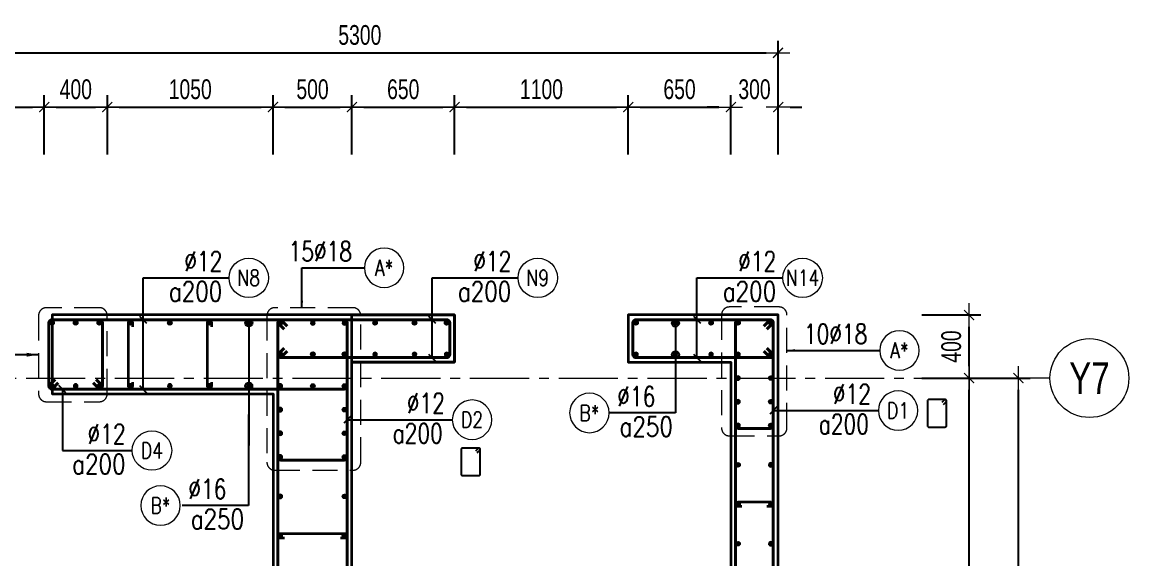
# Model space of a CAD drawing. Header units: millimetres. Extents: x 988833 to 1318015, y -9365 to 47591.
# Drawn here: x 999070 to 1006083, y 11340 to 14742 of the extents above; entities that cross this region are included whole.
import ezdxf
from ezdxf.enums import TextEntityAlignment as Align

# ---------------------------------------------------------------- set-up
doc = ezdxf.new("R2010")
doc.units = ezdxf.units.MM
doc.header["$MEASUREMENT"] = 0
doc.linetypes.add('HIDDEN2', pattern=[4.7625, 3.175, -1.5875])
doc.linetypes.add('OF_Grid_1$0$CENTER2', pattern=[1.125, 0.75, -0.125, 0.125, -0.125])
doc.layers.get('0').update_dxf_attribs({"lineweight": 20})
doc.layers.get('Defpoints').update_dxf_attribs({"color": 151, "lineweight": 9})
for name, color, linetype, lineweight in [('KC-LEADER', 153, 'Continuous', 18), ('KC-THEP', 6, 'Continuous', 40), ('NDC_S_DIM', 1, 'Continuous', 15), ('NDC_S_HIDDEN', 8, 'HIDDEN2', 13), ('NDC_S_LEADER', 1, 'Continuous', 15), ('NDC_S_REBAR', 4, 'Continuous', 35), ('NDC_S_STIRRUP', 4, 'Continuous', 40), ('NDC_S_VN TEXT', 7, 'Continuous', 20), ('NDC_S_WALL', 6, 'Continuous', 35), ('OF_Core wall_1.2(B1-19F)$0$OF_Core wall_2(B3-19F)$0$NDC_S_WALL', 6, 'Continuous', 35), ('OF_Core wall_2(B3-19F)$0$NDC_S_WALL', 6, 'Continuous', 35), ('OF_Grid_1$0$NDC_S_AXIS', 5, 'OF_Grid_1$0$CENTER2', 13), ('OF_Grid_1$0$NDC_S_SYMBOL', 1, 'Continuous', 15), ('OF_Grid_1$0$NDC_S_TEXT SYMBOL', 7, 'Continuous', 20)]:
    doc.layers.add(name, color=color, linetype=linetype, lineweight=lineweight)
doc.layers.add('Ligature', color=1, linetype='Continuous')
doc.styles.add('NDC_ARIAL', font='arial.ttf', dxfattribs={"width": 0.85})
doc.styles.add('NDC_DIM', font='', dxfattribs={"width": 0.75})
doc.styles.add('NDC_EN TXT', font='romans.shx', dxfattribs={"width": 0.8})
doc.styles.add('OF_Grid_1$0$NDC_ANNO', font='', dxfattribs={"width": 0.8})
doc.styles.get('NDC_DIM').set_extended_font_data('Dotum')
doc.styles.get('OF_Grid_1$0$NDC_ANNO').set_extended_font_data('Dotum')
doc.dimstyles.new('NDC_1-50', dxfattribs={"dimscale": 50, "dimtxt": 2.5, "dimasz": 1, "dimexe": 1.5, "dimexo": 0, "dimgap": 0.8, "dimtad": 1, "dimdec": 0, "dimdsep": 46, "dimtxsty": 'NDC_ARIAL', "dimblk": 'DIMMARK', "dimcen": 49999.938995, "dimdle": 1.5, "dimclrd": 1, "dimclre": 1, "dimclrt": 3, "dimadec": 0, "dimazin": 0, "dimtfac": 1, "dimtdec": 0, "dimtix": 1, "dimtmove": 2, "dimatfit": 3, "dimfxl": 1, "dimarcsym": 0})
doc.dimstyles.new('NDC_dim_30', dxfattribs={"dimscale": 30, "dimtxt": 2.5, "dimasz": 1.5, "dimexe": 1.5, "dimexo": 2.5, "dimgap": 1, "dimtad": 1, "dimdec": 0, "dimzin": 0, "dimdsep": 46, "dimtxsty": 'NDC_DIM', "dimblk": 'DIMMARK', "dimcen": 0.09, "dimdle": 1.2, "dimclrd": 1, "dimclre": 1, "dimclrt": 3, "dimadec": 0, "dimazin": 0, "dimtfac": 1, "dimtdec": 0, "dimtix": 1, "dimtofl": 0, "dimtmove": 0, "dimatfit": 3, "dimfxl": 6, "dimfxlon": 1, "dimtolj": 1, "dimtzin": 0, "dimarcsym": 0})
doc.dimstyles.new('NDC_dim_50', dxfattribs={"dimscale": 50, "dimtxt": 2.5, "dimasz": 1.5, "dimexe": 1.5, "dimexo": 2.5, "dimgap": 1, "dimtad": 1, "dimdec": 0, "dimzin": 0, "dimdsep": 46, "dimtxsty": 'NDC_DIM', "dimblk": 'DIMMARK', "dimcen": 0.09, "dimdle": 1.2, "dimclrd": 1, "dimclre": 1, "dimclrt": 3, "dimadec": 0, "dimazin": 0, "dimtfac": 1, "dimtdec": 0, "dimtix": 1, "dimtofl": 0, "dimtmove": 0, "dimatfit": 3, "dimfxl": 6, "dimfxlon": 1, "dimtolj": 1, "dimtzin": 0, "dimarcsym": 0})

# ---------------------------------------------------------------- blocks, each defined once
blk = doc.blocks.new('THEP')
at = {"layer": 'KC-LEADER', "color": 6}
blk.add_circle((0, 0), 14, dxfattribs=at)
at = {"layer": 'KC-THEP'}
for p, q in [((-14, 0), (14, 0)), ((9.9, 9.9), (-9.9, -9.9)), ((-9.9, 9.9), (9.9, -9.9)), ((0, 14), (0, -14))]:
    blk.add_line(p, q, dxfattribs=at)
blk = doc.blocks.new('DIMMARK')
at = {"layer": 'NDC_S_DIM', "color": 1}
blk.add_line((-1.5, 0), (1, 0), dxfattribs=at)
at = {"layer": 'NDC_S_DIM', "color": 2, "const_width": 0.1}
blk.add_lwpolyline([(-0.424, -0.424), (0.424, 0.424)], dxfattribs=at)
blk = doc.blocks.new('*U13')
blk.add_circle((-2.5, 0), 2.5)
at = {"layer": 'NDC_S_VN TEXT', "color": 3, "style": 'NDC_EN TXT', "width": 0.75}
blk.add_attdef('DK1', (0.5, 0.85), '', height=2.5, dxfattribs=at)
at = {"layer": 'NDC_S_VN TEXT', "color": 7, "style": 'NDC_EN TXT', "width": 0.8}
blk.add_attdef('SH2', text='', height=2, dxfattribs=at).set_placement((-2.5, 0), align=Align.MIDDLE)
blk = doc.blocks.new('*U11')
blk.add_circle((-2.5, 0), 2.5)
at = {"layer": 'NDC_S_VN TEXT', "color": 3, "style": 'NDC_EN TXT', "width": 0.75}
for tag, p in [('DK1', (0.5, 0.85)), ('KC1', (0.5, -2.97))]:
    blk.add_attdef(tag, p, '', height=2.5, dxfattribs=at)
at = {"layer": 'NDC_S_VN TEXT', "color": 7, "style": 'NDC_EN TXT', "width": 0.8}
blk.add_attdef('SH2', text='', height=2, dxfattribs=at).set_placement((-2.5, 0), align=Align.MIDDLE)
blk = doc.blocks.new('*U10')
blk.add_circle((2.5, 0), 2.5)
at = {"layer": 'NDC_S_VN TEXT', "color": 3, "style": 'NDC_EN TXT'}
for tag, width, p in [('DK2', 0.75, (-0.85, 0.85)), ('KC2', 0.8, (-0.85, -2.97))]:
    blk.add_attdef(tag, text='', height=2.5, dxfattribs=dict(at, width=width)).set_placement(p, align=Align.RIGHT)
at = {"layer": 'NDC_S_VN TEXT', "color": 7, "style": 'NDC_EN TXT', "width": 0.8}
blk.add_attdef('SH3', text='', height=2, dxfattribs=at).set_placement((2.5, 0), align=Align.MIDDLE)
blk = doc.blocks.new('*D268')
at = {"layer": 'Defpoints', "color": 0, "ltscale": 200, "transparency": 16777216}
for p in [(999610.3, 14203.4), (999610.3, 12568.2), (999210.3, 12536.7)]:
    blk.add_point(p, dxfattribs=at)
at = {"layer": 'NDC_S_DIM', "color": 1, "lineweight": -2, "ltscale": 200, "transparency": 16777216}
for p, q in [((999210.3, 13903.4), (999210.3, 14278.4)), ((999610.3, 13903.4), (999610.3, 14278.4)), ((999285.3, 14203.4), (999535.3, 14203.4))]:
    blk.add_line(p, q, dxfattribs=at)
at = {"layer": 'NDC_S_DIM', "color": 1, "lineweight": -2, "ltscale": 200, "transparency": 16777216, "xscale": 75, "yscale": 75, "zscale": 75, "rotation": 180}
blk.add_blockref('DIMMARK', (999210.3, 14203.4), dxfattribs=at)
at = {"layer": 'NDC_S_DIM', "color": 1, "lineweight": -2, "ltscale": 200, "transparency": 16777216, "xscale": 75, "yscale": 75, "zscale": 75}
blk.add_blockref('DIMMARK', (999610.3, 14203.4), dxfattribs=at)
at = {"layer": 'NDC_S_DIM', "color": 3, "ltscale": 200, "transparency": 16777216, "insert": (999410.3, 14315.9), "char_height": 125, "attachment_point": 5, "style": 'NDC_DIM'}
blk.add_mtext('\\A1;400', dxfattribs=at)
blk = doc.blocks.new('*D269')
at = {"layer": 'Defpoints', "color": 0, "ltscale": 200, "transparency": 16777216}
for p in [(1000660.3, 14203.4), (999610.3, 12568.2), (1000660.3, 12385.6)]:
    blk.add_point(p, dxfattribs=at)
at = {"layer": 'NDC_S_DIM', "color": 1, "lineweight": -2, "ltscale": 200, "transparency": 16777216}
for p, q in [((999610.3, 13903.4), (999610.3, 14278.4)), ((1000660.3, 13903.4), (1000660.3, 14278.4)), ((999685.3, 14203.4), (1000585.3, 14203.4))]:
    blk.add_line(p, q, dxfattribs=at)
at = {"layer": 'NDC_S_DIM', "color": 1, "lineweight": -2, "ltscale": 200, "transparency": 16777216, "xscale": 75, "yscale": 75, "zscale": 75, "rotation": 180}
blk.add_blockref('DIMMARK', (999610.3, 14203.4), dxfattribs=at)
at = {"layer": 'NDC_S_DIM', "color": 1, "lineweight": -2, "ltscale": 200, "transparency": 16777216, "xscale": 75, "yscale": 75, "zscale": 75}
blk.add_blockref('DIMMARK', (1000660.3, 14203.4), dxfattribs=at)
at = {"layer": 'NDC_S_DIM', "color": 3, "ltscale": 200, "transparency": 16777216, "insert": (1000135.3, 14315.9), "char_height": 125, "attachment_point": 5, "style": 'NDC_DIM'}
blk.add_mtext('\\A1;1050', dxfattribs=at)
blk = doc.blocks.new('*D270')
at = {"layer": 'Defpoints', "color": 0, "ltscale": 200, "transparency": 16777216}
for p in [(1001160.3, 14203.4), (1001160.3, 12585.6), (1000660.3, 12385.6)]:
    blk.add_point(p, dxfattribs=at)
at = {"layer": 'NDC_S_DIM', "color": 1, "lineweight": -2, "ltscale": 200, "transparency": 16777216}
for p, q in [((1000660.3, 13903.4), (1000660.3, 14278.4)), ((1001160.3, 13903.4), (1001160.3, 14278.4)), ((1000735.3, 14203.4), (1001085.3, 14203.4))]:
    blk.add_line(p, q, dxfattribs=at)
at = {"layer": 'NDC_S_DIM', "color": 1, "lineweight": -2, "ltscale": 200, "transparency": 16777216, "xscale": 75, "yscale": 75, "zscale": 75, "rotation": 180}
blk.add_blockref('DIMMARK', (1000660.3, 14203.4), dxfattribs=at)
at = {"layer": 'NDC_S_DIM', "color": 1, "lineweight": -2, "ltscale": 200, "transparency": 16777216, "xscale": 75, "yscale": 75, "zscale": 75}
blk.add_blockref('DIMMARK', (1001160.3, 14203.4), dxfattribs=at)
at = {"layer": 'NDC_S_DIM', "color": 3, "ltscale": 200, "transparency": 16777216, "insert": (1000910.3, 14315.9), "char_height": 125, "attachment_point": 5, "style": 'NDC_DIM'}
blk.add_mtext('\\A1;500', dxfattribs=at)
blk = doc.blocks.new('*D271')
at = {"layer": 'Defpoints', "color": 0, "ltscale": 200, "transparency": 16777216}
for p in [(1001810.1, 14203.4), (1001160.3, 12585.6), (1001810.1, 12585.6)]:
    blk.add_point(p, dxfattribs=at)
at = {"layer": 'NDC_S_DIM', "color": 1, "lineweight": -2, "ltscale": 200, "transparency": 16777216}
for p, q in [((1001160.3, 13903.4), (1001160.3, 14278.4)), ((1001810.1, 13903.4), (1001810.1, 14278.4)), ((1001235.3, 14203.4), (1001735.1, 14203.4))]:
    blk.add_line(p, q, dxfattribs=at)
at = {"layer": 'NDC_S_DIM', "color": 1, "lineweight": -2, "ltscale": 200, "transparency": 16777216, "xscale": 75, "yscale": 75, "zscale": 75, "rotation": 180}
blk.add_blockref('DIMMARK', (1001160.3, 14203.4), dxfattribs=at)
at = {"layer": 'NDC_S_DIM', "color": 1, "lineweight": -2, "ltscale": 200, "transparency": 16777216, "xscale": 75, "yscale": 75, "zscale": 75}
blk.add_blockref('DIMMARK', (1001810.1, 14203.4), dxfattribs=at)
at = {"layer": 'NDC_S_DIM', "color": 3, "ltscale": 200, "transparency": 16777216, "insert": (1001485.2, 14315.9), "char_height": 125, "attachment_point": 5, "style": 'NDC_DIM'}
blk.add_mtext('\\A1;650', dxfattribs=at)
blk = doc.blocks.new('*D281')
at = {"layer": 'Defpoints', "color": 0, "ltscale": 200, "transparency": 16777216}
for p in [(1002911.1, 14203.4), (1001811.1, 12585.6), (1002911.1, 12585.6)]:
    blk.add_point(p, dxfattribs=at)
at = {"layer": 'NDC_S_DIM', "color": 1, "lineweight": -2, "ltscale": 200, "transparency": 16777216}
for p, q in [((1001811.1, 13903.4), (1001811.1, 14278.4)), ((1002911.1, 13903.4), (1002911.1, 14278.4)), ((1001886.1, 14203.4), (1002836.1, 14203.4))]:
    blk.add_line(p, q, dxfattribs=at)
at = {"layer": 'NDC_S_DIM', "color": 1, "lineweight": -2, "ltscale": 200, "transparency": 16777216, "xscale": 75, "yscale": 75, "zscale": 75, "rotation": 180}
blk.add_blockref('DIMMARK', (1001811.1, 14203.4), dxfattribs=at)
at = {"layer": 'NDC_S_DIM', "color": 1, "lineweight": -2, "ltscale": 200, "transparency": 16777216, "xscale": 75, "yscale": 75, "zscale": 75}
blk.add_blockref('DIMMARK', (1002911.1, 14203.4), dxfattribs=at)
at = {"layer": 'NDC_S_DIM', "color": 3, "ltscale": 200, "transparency": 16777216, "insert": (1002361.1, 14315.9), "char_height": 125, "attachment_point": 5, "style": 'NDC_DIM'}
blk.add_mtext('\\A1;1100', dxfattribs=at)
blk = doc.blocks.new('*D282')
at = {"layer": 'Defpoints', "color": 0, "ltscale": 200, "transparency": 16777216}
for p in [(1003561.1, 14203.4), (1002911.1, 12585.6), (1003561.1, 12585.6)]:
    blk.add_point(p, dxfattribs=at)
at = {"layer": 'NDC_S_DIM', "color": 1, "lineweight": -2, "ltscale": 200, "transparency": 16777216}
for p, q in [((1002911.1, 13903.4), (1002911.1, 14278.4)), ((1003561.1, 13903.4), (1003561.1, 14278.4)), ((1002986.1, 14203.4), (1003486.1, 14203.4))]:
    blk.add_line(p, q, dxfattribs=at)
at = {"layer": 'NDC_S_DIM', "color": 1, "lineweight": -2, "ltscale": 200, "transparency": 16777216, "xscale": 75, "yscale": 75, "zscale": 75, "rotation": 180}
blk.add_blockref('DIMMARK', (1002911.1, 14203.4), dxfattribs=at)
at = {"layer": 'NDC_S_DIM', "color": 1, "lineweight": -2, "ltscale": 200, "transparency": 16777216, "xscale": 75, "yscale": 75, "zscale": 75}
blk.add_blockref('DIMMARK', (1003561.1, 14203.4), dxfattribs=at)
at = {"layer": 'NDC_S_DIM', "color": 3, "ltscale": 200, "transparency": 16777216, "insert": (1003236.1, 14315.9), "char_height": 125, "attachment_point": 5, "style": 'NDC_DIM'}
blk.add_mtext('\\A1;650', dxfattribs=at)
blk = doc.blocks.new('*D283')
at = {"layer": 'Defpoints', "color": 0, "ltscale": 200, "transparency": 16777216}
for p in [(1003861.1, 14203.4), (1003561.1, 12585.6), (1003861.1, 12585.6)]:
    blk.add_point(p, dxfattribs=at)
at = {"layer": 'NDC_S_DIM', "color": 1, "lineweight": -2, "ltscale": 200, "transparency": 16777216}
for p, q in [((1003561.1, 13903.4), (1003561.1, 14278.4)), ((1003861.1, 13903.4), (1003861.1, 14278.4)), ((1003486.1, 14203.4), (1003411.1, 14203.4)), ((1003936.1, 14203.4), (1004011.1, 14203.4))]:
    blk.add_line(p, q, dxfattribs=at)
at = {"layer": 'NDC_S_DIM', "color": 1, "lineweight": -2, "ltscale": 200, "transparency": 16777216, "xscale": 75, "yscale": 75, "zscale": 75}
blk.add_blockref('DIMMARK', (1003561.1, 14203.4), dxfattribs=at)
at = {"layer": 'NDC_S_DIM', "color": 1, "lineweight": -2, "ltscale": 200, "transparency": 16777216, "xscale": 75, "yscale": 75, "zscale": 75, "rotation": 180}
blk.add_blockref('DIMMARK', (1003861.1, 14203.4), dxfattribs=at)
at = {"layer": 'NDC_S_DIM', "color": 3, "ltscale": 200, "transparency": 16777216, "insert": (1003711.1, 14315.9), "char_height": 125, "attachment_point": 5, "style": 'NDC_DIM'}
blk.add_mtext('\\A1;300', dxfattribs=at)
blk = doc.blocks.new('*U57')
at = {"layer": 'OF_Grid_1$0$NDC_S_SYMBOL'}
blk.add_line((-5, 0), (-9, 0), dxfattribs=at)
blk.add_circle((0, 0), 5, dxfattribs=at)
at = {"layer": 'OF_Grid_1$0$NDC_S_TEXT SYMBOL', "color": 7, "style": 'OF_Grid_1$0$NDC_ANNO', "width": 0.8}
blk.add_attdef('GRID', text='', height=4, rotation=90, dxfattribs=at).set_placement((0, 0), align=Align.MIDDLE)
blk = doc.blocks.new('*D295')
at = {"layer": 'Defpoints', "color": 0, "ltscale": 200, "transparency": 16777216}
for p in [(999210.3, 14203.4), (999210.3, 13910), (998560.1, 13839.7)]:
    blk.add_point(p, dxfattribs=at)
at = {"layer": 'NDC_S_DIM', "color": 1, "lineweight": -2, "ltscale": 200, "transparency": 16777216}
for p, q in [((998560.1, 13964.7), (998560.1, 14278.4)), ((999210.3, 14035), (999210.3, 14278.4)), ((998635.1, 14203.4), (999135.3, 14203.4))]:
    blk.add_line(p, q, dxfattribs=at)
at = {"layer": 'NDC_S_DIM', "color": 1, "lineweight": -2, "ltscale": 200, "transparency": 16777216, "xscale": 75, "yscale": 75, "zscale": 75, "rotation": 180}
blk.add_blockref('DIMMARK', (998560.1, 14203.4), dxfattribs=at)
at = {"layer": 'NDC_S_DIM', "color": 1, "lineweight": -2, "ltscale": 200, "transparency": 16777216, "xscale": 75, "yscale": 75, "zscale": 75}
blk.add_blockref('DIMMARK', (999210.3, 14203.4), dxfattribs=at)
at = {"layer": 'NDC_S_DIM', "color": 3, "ltscale": 200, "transparency": 16777216, "insert": (998885.2, 14315.9), "char_height": 125, "attachment_point": 5, "style": 'NDC_DIM'}
blk.add_mtext('\\A1;650', dxfattribs=at)
blk = doc.blocks.new('*D296')
at = {"layer": 'Defpoints', "color": 0, "ltscale": 200, "transparency": 16777216}
for p in [(1003860.1, 14547.4), (998560.1, 13839.7), (1003860.1, 12885.6)]:
    blk.add_point(p, dxfattribs=at)
at = {"layer": 'NDC_S_DIM', "color": 1, "lineweight": -2, "ltscale": 200, "transparency": 16777216}
for p, q in [((998560.1, 14247.4), (998560.1, 14622.4)), ((1003860.1, 14247.4), (1003860.1, 14622.4)), ((998635.1, 14547.4), (1003785.1, 14547.4))]:
    blk.add_line(p, q, dxfattribs=at)
at = {"layer": 'NDC_S_DIM', "color": 1, "lineweight": -2, "ltscale": 200, "transparency": 16777216, "xscale": 75, "yscale": 75, "zscale": 75, "rotation": 180}
blk.add_blockref('DIMMARK', (998560.1, 14547.4), dxfattribs=at)
at = {"layer": 'NDC_S_DIM', "color": 1, "lineweight": -2, "ltscale": 200, "transparency": 16777216, "xscale": 75, "yscale": 75, "zscale": 75}
blk.add_blockref('DIMMARK', (1003860.1, 14547.4), dxfattribs=at)
at = {"layer": 'NDC_S_DIM', "color": 3, "ltscale": 200, "transparency": 16777216, "insert": (1001210.1, 14659.9), "char_height": 125, "attachment_point": 5, "style": 'NDC_DIM'}
blk.add_mtext('\\A1;5300', dxfattribs=at)
blk = doc.blocks.new('*D297')
at = {"layer": 'Defpoints', "color": 0, "transparency": 16777216}
for p in [(1003860.1, 12485.6), (1005070.8, 12485.6), (1003860.1, 885.6)]:
    blk.add_point(p, dxfattribs=at)
at = {"layer": 'NDC_S_DIM', "color": 1, "lineweight": -2, "transparency": 16777216}
for p, q in [((1004770.8, 12485.6), (1005145.8, 12485.6)), ((1005070.8, 960.6), (1005070.8, 12410.6)), ((1004770.8, 885.6), (1005145.8, 885.6))]:
    blk.add_line(p, q, dxfattribs=at)
at = {"layer": 'NDC_S_DIM', "color": 1, "lineweight": -2, "transparency": 16777216, "xscale": 75, "yscale": 75, "zscale": 75}
for p, rotation in [((1005070.8, 12485.6), 90), ((1005070.8, 885.6), 270)]:
    blk.add_blockref('DIMMARK', p, dxfattribs=dict(at, rotation=rotation))
at = {"layer": 'NDC_S_DIM', "color": 3, "transparency": 16777216, "insert": (1004958.2, 6685.6), "char_height": 125, "attachment_point": 5, "rotation": 90, "style": 'NDC_DIM'}
blk.add_mtext('\\A1;11600', dxfattribs=at)
blk = doc.blocks.new('*D298')
at = {"layer": 'Defpoints', "color": 0, "ltscale": 200, "transparency": 16777216}
for p in [(1003860.1, 12885.6), (1005070.8, 12885.6), (1003860.3, 12485.6)]:
    blk.add_point(p, dxfattribs=at)
at = {"layer": 'NDC_S_DIM', "color": 1, "lineweight": -2, "ltscale": 200, "transparency": 16777216}
for p, q in [((1004770.8, 12885.6), (1005145.8, 12885.6)), ((1005070.8, 12560.6), (1005070.8, 12810.6)), ((1004770.8, 12485.6), (1005145.8, 12485.6))]:
    blk.add_line(p, q, dxfattribs=at)
at = {"layer": 'NDC_S_DIM', "color": 1, "lineweight": -2, "ltscale": 200, "transparency": 16777216, "xscale": 75, "yscale": 75, "zscale": 75}
for p, rotation in [((1005070.8, 12885.6), 90), ((1005070.8, 12485.6), 270)]:
    blk.add_blockref('DIMMARK', p, dxfattribs=dict(at, rotation=rotation))
at = {"layer": 'NDC_S_DIM', "color": 3, "ltscale": 200, "transparency": 16777216, "insert": (1004958.2, 12685.6), "char_height": 125, "attachment_point": 5, "rotation": 90, "style": 'NDC_DIM'}
blk.add_mtext('\\A1;400', dxfattribs=at)
blk = doc.blocks.new('*D300')
at = {"layer": 'Defpoints', "color": 0, "ltscale": 200, "transparency": 16777216}
for p in [(1003860.1, 12485.6), (1005383.4, 12485.6), (1003860.1, 885.9)]:
    blk.add_point(p, dxfattribs=at)
at = {"layer": 'NDC_S_DIM', "color": 1, "lineweight": -2, "ltscale": 200, "transparency": 16777216}
for p, q in [((1005083.4, 12485.6), (1005458.4, 12485.6)), ((1005383.4, 960.9), (1005383.4, 12410.6)), ((1005083.4, 885.9), (1005458.4, 885.9))]:
    blk.add_line(p, q, dxfattribs=at)
at = {"layer": 'NDC_S_DIM', "color": 1, "lineweight": -2, "ltscale": 200, "transparency": 16777216, "xscale": 75, "yscale": 75, "zscale": 75}
for p, rotation in [((1005383.4, 12485.6), 90), ((1005383.4, 885.9), 270)]:
    blk.add_blockref('DIMMARK', p, dxfattribs=dict(at, rotation=rotation))
at = {"layer": 'NDC_S_DIM', "color": 3, "ltscale": 200, "transparency": 16777216, "insert": (1005270.8, 6685.7), "char_height": 125, "attachment_point": 5, "rotation": 90, "style": 'NDC_DIM'}
blk.add_mtext('\\A1;11600', dxfattribs=at)

msp = doc.modelspace()

# ---------------------------------------------------------------- linework, layer by layer
at = {"layer": 'Ligature'}
for points in [[(1004909.1, 12319), (1004925.1, 12335, 0.668179), (1004919.3, 12348.9), (1004814.7, 12348.9, 0.414214), (1004806.5, 12340.8), (1004806.5, 12183.7, 0.414214), (1004814.7, 12175.5), (1004919.3, 12175.5, 0.414214), (1004927.5, 12183.7), (1004927.5, 12340.8, 0.668179), (1004913.6, 12346.5), (1004897.6, 12330.6)], [(1001954.7, 12011.4), (1001970.6, 12027.3, 0.668179), (1001964.9, 12041.3), (1001860.2, 12041.3, 0.414214), (1001852.1, 12033.1), (1001852.1, 11876, 0.414214), (1001860.2, 11867.8), (1001964.9, 11867.8, 0.414214), (1001973, 11876), (1001973, 12033.1, 0.668179), (1001959.1, 12038.9), (1001943.1, 12022.9)]]:
    msp.add_lwpolyline(points, format="xyb", dxfattribs=at)
at = {"layer": 'NDC_S_HIDDEN', "ltscale": 50}
for points in [[(999559.5, 12931.8), (999224.3, 12931.8, 0.414214), (999174.3, 12881.8), (999174.3, 12385.6, 0.414214), (999224.3, 12335.6), (999559.5, 12335.6, 0.414214), (999609.5, 12385.6), (999609.5, 12881.8, 0.414214)], [(1001166.3, 12931.8), (1000671.5, 12931.8, 0.414214), (1000621.5, 12881.8), (1000621.5, 11951.7, 0.414214), (1000671.5, 11901.7), (1001166.3, 11901.7, 0.414214), (1001216.3, 11951.7), (1001216.3, 12881.8, 0.414214)], [(1003866.8, 12936.3), (1003552.4, 12936.3, 0.414214), (1003502.4, 12886.3), (1003502.4, 12169.3, 0.414214), (1003552.4, 12119.3), (1003866.8, 12119.3, 0.414214), (1003916.8, 12169.3), (1003916.8, 12886.3, 0.414214)]]:
    msp.add_lwpolyline(points, format="xyb", close=True, dxfattribs=at)
at = {"layer": 'NDC_S_REBAR'}
for points in [[(999771.8, 12810.6), (999771.8, 12835.6, 1), (999741.8, 12835.6), (999741.8, 12435.6, 1), (999771.8, 12435.6), (999771.8, 12460.6)], [(1000271.8, 12810.6), (1000271.8, 12835.6, 1), (1000241.8, 12835.6), (1000241.8, 12435.6, 1), (1000271.8, 12435.6), (1000271.8, 12460.6)], [(1003631.8, 11670.6), (1003606.8, 11670.6, -1), (1003606.8, 11700.6), (1003813.8, 11700.6, -1), (1003813.8, 11670.6), (1003788.8, 11670.6)], [(1000731.8, 11470.6), (1000706.8, 11470.6, -1), (1000706.8, 11500.6), (1001112.2, 11500.6, -1), (1001112.2, 11470.6), (1001087.2, 11470.6)]]:
    msp.add_lwpolyline(points, format="xyb", dxfattribs=at)
at = {"layer": 'NDC_S_STIRRUP'}
for points in [[(999299.5, 12455.6), (999259.5, 12415.6, -0.414214), (999239.5, 12435.6), (999239.5, 12835.6, -0.414214), (999259.5, 12855.6), (1001110.3, 12855.6, -0.414214), (1001130.3, 12835.6), (1001130.3, 12435.6, -0.414214), (1001110.3, 12415.6), (999259.5, 12415.6, -0.414214), (999239.5, 12435.6), (999279.5, 12475.6)], [(999539.5, 12475.6), (999579.5, 12435.6, -0.414214), (999559.5, 12415.6), (999259.5, 12415.6, -0.414214), (999239.5, 12435.6), (999239.5, 12835.6, -0.414214), (999259.5, 12855.6), (999559.5, 12855.6, -0.414214), (999579.5, 12835.6), (999579.5, 12435.6, -0.414214), (999559.5, 12415.6), (999519.5, 12455.6)], [(1000730.3, 12795.6), (1000690.3, 12835.6, -0.414214), (1000710.3, 12855.6), (1001110.3, 12855.6, -0.414214), (1001130.3, 12835.6), (1001130.3, 11985.8, -0.414214), (1001110.3, 11965.8), (1000710.3, 11965.8, -0.414214), (1000690.3, 11985.8), (1000690.3, 12835.6, -0.414214), (1000710.3, 12855.6), (1000750.3, 12815.6)], [(1001120.3, 3317), (1001130.3, 3287), (1001130.3, 12835.6, 0.414214), (1001110.3, 12855.6), (1000710.3, 12855.6, 0.414214), (1000690.3, 12835.6), (1000690.3, 9586.3), (1000690.3, 9586.3)], [(1000750.3, 12655.6), (1000710.3, 12615.6, -0.414214), (1000690.3, 12635.6), (1000690.3, 12835.6, -0.414214), (1000710.3, 12855.6), (1001760.3, 12855.6, -0.414214), (1001780.3, 12835.6), (1001780.3, 12635.6, -0.414358), (1001760.3, 12615.6), (1000710.3, 12615.6, -0.414214), (1000690.3, 12635.6), (1000730.3, 12675.6)], [(1003770.3, 12655.6), (1003810.3, 12615.6, 0.414214), (1003830.3, 12635.6), (1003830.3, 12835.6, 0.414214), (1003810.3, 12855.6), (1002960.3, 12855.6, 0.414214), (1002940.3, 12835.6), (1002940.3, 12635.6, 0.414358), (1002960.3, 12615.6), (1003810.3, 12615.6, 0.414214), (1003830.3, 12635.6), (1003790.3, 12675.6)], [(1003790.3, 575.6), (1003830.3, 535.6, -0.414214), (1003810.3, 515.6), (1003610.3, 515.6, -0.414214), (1003590.3, 535.6), (1003590.3, 12835.6, -0.414214), (1003610.3, 12855.6), (1003810.3, 12855.6, -0.414214), (1003830.3, 12835.6), (1003830.3, 535.6, -0.414214), (1003810.3, 515.6), (1003770.3, 555.6)], [(1003790.3, 12795.6), (1003830.3, 12835.6, 0.414214), (1003810.3, 12855.6), (1003610.3, 12855.6, 0.414214), (1003590.3, 12835.6), (1003590.3, 12185.6, 0.414214), (1003610.3, 12165.6), (1003810.3, 12165.6, 0.414214), (1003830.3, 12185.6), (1003830.3, 12835.6, 0.414214), (1003810.3, 12855.6), (1003770.3, 12815.6)]]:
    msp.add_lwpolyline(points, format="xyb", dxfattribs=at)
at = {"layer": 'NDC_S_WALL'}
for points in [[(1001160.3, 785.6), (1001160.3, 12585.6), (1001810.3, 12585.6), (1001810.3, 12585.6), (1001810.3, 12885.6), (1001810.3, 12885.6), (999260.3, 12885.6), (999260.3, 12885.6), (999260.3, 12385.6), (999260.3, 12385.6), (1000660.3, 12385.6), (1000660.3, 12385.6), (1000660.3, 10835.6), (1000660.3, 10835.6), (999260.3, 10835.6), (999260.3, 10535.6), (1000660.3, 10535.6), (1000660.3, 10535.6), (1000660.3, 3485.6)], [(1003860.3, 485.6), (1003860.3, 12885.6), (1003860.3, 12885.6), (1002910.3, 12885.6), (1002910.3, 12885.6), (1002910.3, 12585.6), (1002910.3, 12585.6), (1003560.3, 12585.6), (1003560.3, 785.6)]]:
    msp.add_lwpolyline(points, dxfattribs=at)
at = {"layer": 'OF_Core wall_1.2(B1-19F)$0$OF_Core wall_2(B3-19F)$0$NDC_S_WALL'}
msp.add_lwpolyline([(1001160.3, 12885.6), (1001810.3, 12885.6), (1001810.3, 12585.6), (1001160.3, 12585.6)], close=True, dxfattribs=at)
at = {"layer": 'OF_Core wall_2(B3-19F)$0$NDC_S_WALL'}
msp.add_lwpolyline([(1001159.5, 12885.6), (1001810.3, 12885.6), (1001810.3, 12585.6), (1001159.5, 12585.6)], dxfattribs=at)
at = {"layer": 'OF_Grid_1$0$NDC_S_AXIS', "ltscale": 500}
msp.add_line((989533.1, 12485.6), (1005383.4, 12485.6), dxfattribs=at)

# ---------------------------------------------------------------- block references
at = {"layer": 'KC-THEP'}
for p, rotation in [((999259.5, 12835.6), 189.6685645188915), ((999409.5, 12835.6), 189.6685645188915), ((999559.5, 12835.6), 189.6685645188915), ((999756.8, 12835.6), 189.6685644363809), ((1000006, 12835.6), 189.6685644363809), ((1000006.8, 12835.6), 189.6685644363809), ((1000256.8, 12835.6), 189.6685644363809), ((1000506.8, 12835.6), 189.6685644363809), ((1000706.8, 12835.6), 189.6685644363809), ((1001306.8, 12835.6), 189.6685644363809), ((1001556.8, 12835.6), 189.6685644363809), ((1001760.3, 12835.6), 189.6685644363809), ((1002960.3, 12835.6), 189.6685644363809), ((1003210.3, 12835.6), 189.6685644363809), ((1003435.7, 12835.6), 189.6685644363809), ((1003606.8, 12835.6), 189.6685644363809), ((1000912.2, 12637.3), 9.668564436380898), ((1001112.2, 12637.3), 9.668564436380898), ((1003813.8, 12635.6), 9.668564436380898), ((1003813.8, 12485.6), 9.668564436380898), ((1000912.2, 12435.6), 9.668564436380898), ((1001112.2, 12435.6), 9.668564436380898), ((1003813.8, 12335.6), 9.668564436380898), ((1001112.2, 12285.6), 9.668564436380898), ((1001112.2, 12135.6), 9.668564436380898), ((1003813.8, 12185.6), 9.668564436380898), ((1001112.2, 11985.6), 9.66856443638085), ((1003606.8, 11935.6), 189.6685644363809), ((1001112.2, 11735.6), 9.66856443638085), ((1003606.8, 11685.6), 189.6685644363809), ((1001112.2, 11485.6), 9.66856443638085), ((1003606.8, 11435.6), 189.6685644363809)]:
    msp.add_blockref('THEP', p, dxfattribs=dict(at, rotation=rotation))
at = {"layer": 'KC-THEP', "xscale": -1}
for p, rotation in [((1000912.2, 12835.6), 170.331435563619), ((1001112.2, 12835.6), 170.331435563619), ((1003813.8, 12835.6), 170.331435563619), ((1000706.8, 12637.3), 350.3314355636191), ((1001306.8, 12635.6), 350.3314355636191), ((1001556.8, 12635.6), 350.3314355636191), ((1001760.3, 12635.6), 350.3314355636191), ((1002960.3, 12635.6), 350.3314355636191), ((1003210.3, 12635.6), 350.3314355636191), ((1003435.7, 12635.6), 350.3314355636191), ((1003606.8, 12635.6), 350.3314355636191), ((1003606.8, 12485.6), 350.3314355636191), ((999259.5, 12435.6), 350.3314356461296), ((999409.5, 12435.6), 350.3314356461296), ((999559.5, 12435.6), 350.3314356461296), ((999756.8, 12435.6), 350.3314355636191), ((1000006, 12435.6), 350.3314355636191), ((1000006.8, 12435.6), 350.3314355636191), ((1000256.8, 12435.6), 350.3314355636191), ((1000506.8, 12435.6), 350.3314355636191), ((1000706.8, 12435.6), 350.3314355636191), ((1003606.8, 12335.6), 350.3314355636191), ((1000706.8, 12285.6), 350.3314355636191), ((1000706.8, 12135.6), 350.3314355636191), ((1003606.8, 12185.6), 350.3314355636191), ((1000706.8, 11985.6), 350.3314355636191), ((1003813.8, 11935.6), 170.331435563619), ((1000706.8, 11735.6), 350.3314355636191), ((1003813.8, 11685.6), 170.331435563619), ((1000706.8, 11485.6), 350.3314355636191), ((1003813.8, 11435.6), 170.331435563619)]:
    msp.add_blockref('THEP', p, dxfattribs=dict(at, rotation=rotation))
at = {"layer": 'NDC_S_VN TEXT'}
ref = msp.add_blockref('*U13', (1001239.3, 13184.5), dxfattribs=dict(at, xscale=-50, yscale=50, zscale=50))
ref.add_attrib('SH2', 'A*', dxfattribs={"color": 7, "height": 100, "style": 'NDC_EN TXT', "width": 0.8}).set_placement((1001364.3, 13184.5), align=Align.MIDDLE)
ref.add_attrib('DK1', '15%%C18', (1000759, 13226.8), dxfattribs={"color": 3, "height": 125, "style": 'NDC_EN TXT', "width": 0.75})
at = {"layer": 'NDC_S_VN TEXT', "xscale": 50, "yscale": 50, "zscale": 50}
for p, values in [((1000381.1, 13120.9), {'SH3': 'N8', 'DK2': '%%C12', 'KC2': 'a200'}), ((1002212.6, 13120.9), {'SH3': 'N9', 'DK2': '%%C12', 'KC2': 'a200'}), ((1003891.1, 13120.9), {'SH3': 'N14', 'DK2': '%%C12', 'KC2': 'a200'}), ((999768.1, 12026.4), {'SH3': 'D4', 'DK2': '%%C12', 'KC2': 'a200'})]:
    msp.add_blockref('*U10', p, dxfattribs=at).add_auto_attribs(values)
at = {"layer": 'NDC_S_VN TEXT'}
ref = msp.add_blockref('*U13', (1004504.9, 12661), dxfattribs=dict(at, xscale=-50, yscale=50, zscale=50))
ref.add_attrib('SH2', 'A*', dxfattribs={"color": 7, "height": 100, "style": 'NDC_EN TXT', "width": 0.8}).set_placement((1004629.9, 12661), align=Align.MIDDLE)
ref.add_attrib('DK1', '10%%C18', (1004024.6, 12703.2), dxfattribs={"color": 3, "height": 125, "style": 'NDC_EN TXT', "width": 0.75})
ref = msp.add_blockref('*U10', (1002789.7, 12264.5), dxfattribs=dict(at, xscale=-50, yscale=50, zscale=50))
ref.add_attrib('SH3', 'B*', dxfattribs={"color": 7, "height": 100, "style": 'NDC_EN TXT', "width": 0.8}).set_placement((1002664.7, 12264.5), align=Align.MIDDLE)
ref.add_attrib('DK2', '%%C16', dxfattribs={"color": 3, "height": 125, "style": 'NDC_EN TXT', "width": 0.75}).set_placement((1003082.2, 12306.8), align=Align.RIGHT)
ref.add_attrib('KC2', 'a250', dxfattribs={"color": 3, "height": 125, "style": 'NDC_EN TXT', "width": 0.8}).set_placement((1003194.1, 12115.9), align=Align.RIGHT)
ref = msp.add_blockref('*U11', (1004496.2, 12280), dxfattribs=dict(at, xscale=-50, yscale=50, zscale=50))
ref.add_attrib('SH2', 'D1', dxfattribs={"color": 7, "height": 100, "style": 'NDC_EN TXT', "width": 0.8}).set_placement((1004621.2, 12280), align=Align.MIDDLE)
ref.add_attrib('DK1', '%%C12', (1004207.8, 12322.3), dxfattribs={"color": 3, "height": 125, "style": 'NDC_EN TXT', "width": 0.75})
ref.add_attrib('KC1', 'a200', (1004118.5, 12131.4), dxfattribs={"color": 3, "height": 125, "style": 'NDC_EN TXT', "width": 0.75})
ref = msp.add_blockref('*U11', (1001796.2, 12221.7), dxfattribs=dict(at, xscale=-50, yscale=50, zscale=50))
ref.add_attrib('SH2', 'D2', dxfattribs={"color": 7, "height": 100, "style": 'NDC_EN TXT', "width": 0.8}).set_placement((1001921.2, 12221.7), align=Align.MIDDLE)
ref.add_attrib('DK1', '%%C12', (1001507.8, 12264), dxfattribs={"color": 3, "height": 125, "style": 'NDC_EN TXT', "width": 0.75})
ref.add_attrib('KC1', 'a200', (1001418.5, 12073.1), dxfattribs={"color": 3, "height": 125, "style": 'NDC_EN TXT', "width": 0.75})
ref = msp.add_blockref('*U10', (1000072.4, 11677.8), dxfattribs=dict(at, xscale=-50, yscale=50, zscale=50))
ref.add_attrib('SH3', 'B*', dxfattribs={"color": 7, "height": 100, "style": 'NDC_EN TXT', "width": 0.8}).set_placement((999947.4, 11677.8), align=Align.MIDDLE)
ref.add_attrib('DK2', '%%C16', dxfattribs={"color": 3, "height": 125, "style": 'NDC_EN TXT', "width": 0.75}).set_placement((1000364.9, 11720.1), align=Align.RIGHT)
ref.add_attrib('KC2', 'a250', dxfattribs={"color": 3, "height": 125, "style": 'NDC_EN TXT', "width": 0.8}).set_placement((1000476.8, 11529.2), align=Align.RIGHT)
at = {"layer": 'OF_Grid_1$0$NDC_S_AXIS'}
ref = msp.add_blockref('*U57', (1005833.4, 12485.6), dxfattribs=dict(at, xscale=50, yscale=50, zscale=50))
ref.add_attrib('GRID', 'Y7', dxfattribs={"layer": 'OF_Grid_1$0$NDC_S_TEXT SYMBOL', "color": 7, "height": 200, "style": 'OF_Grid_1$0$NDC_ANNO', "width": 0.8}).set_placement((1005833.4, 12485.6), align=Align.MIDDLE)

# ---------------------------------------------------------------- dimensions: what is measured, and where the dimension line sits
at = {"layer": 'NDC_S_DIM', "ltscale": 200}
for base, p1, p2, picture, middle in [((1003860.1, 14547.4), (998560.1, 13839.7), (1003860.1, 12885.6), '*D296', (1001210.1, 14659.9)), ((999210.3, 14203.4), (998560.1, 13839.7), (999210.3, 13910), '*D295', (998885.2, 14315.9)), ((999610.3, 14203.4), (999210.3, 12536.7), (999610.3, 12568.2), '*D268', (999410.3, 14315.9)), ((1000660.3, 14203.4), (999610.3, 12568.2), (1000660.3, 12385.6), '*D269', (1000135.3, 14315.9)), ((1001160.3, 14203.4), (1000660.3, 12385.6), (1001160.3, 12585.6), '*D270', (1000910.3, 14315.9)), ((1001810.1, 14203.4), (1001160.3, 12585.6), (1001810.1, 12585.6), '*D271', (1001485.2, 14315.9)), ((1002911.1, 14203.4), (1001811.1, 12585.6), (1002911.1, 12585.6), '*D281', (1002361.1, 14315.9)), ((1003561.1, 14203.4), (1002911.1, 12585.6), (1003561.1, 12585.6), '*D282', (1003236.1, 14315.9)), ((1003861.1, 14203.4), (1003561.1, 12585.6), (1003861.1, 12585.6), '*D283', (1003711.1, 14315.9))]:
    dim = msp.add_linear_dim(base=base, p1=p1, p2=p2, dimstyle='NDC_dim_50', override={"dimtmove": 1}, dxfattribs=at)
    dim.commit()
    dim.dimension.update_dxf_attribs({"geometry": picture, "text_midpoint": middle})
dim = msp.add_linear_dim(base=(1005070.8, 12885.6), p1=(1003860.3, 12485.6), p2=(1003860.1, 12885.6), angle=90, dimstyle='NDC_dim_50', override={"dimtmove": 1}, dxfattribs=at)
dim.commit()
dim.dimension.update_dxf_attribs({"geometry": '*D298', "text_midpoint": (1005070.8, 12685.6), "dimtype": 160})
at = {"layer": 'NDC_S_DIM'}
dim = msp.add_linear_dim(base=(1005070.8, 12485.6), p1=(1003860.1, 885.6), p2=(1003860.1, 12485.6), angle=90, dimstyle='NDC_dim_50', override={"dimtmove": 1}, dxfattribs=at)
dim.commit()
dim.dimension.update_dxf_attribs({"geometry": '*D297', "text_midpoint": (1004958.2, 6685.6)})
at = {"layer": 'NDC_S_DIM', "ltscale": 200}
dim = msp.add_linear_dim(base=(1005383.4, 12485.6), p1=(1003860.1, 885.9), p2=(1003860.1, 12485.6), angle=90, dimstyle='NDC_dim_50', override={"dimtmove": 1}, dxfattribs=at)
dim.commit()
dim.dimension.update_dxf_attribs({"geometry": '*D300', "text_midpoint": (1005270.8, 6685.7)})

# ---------------------------------------------------------------- leaders
at = {"layer": 'NDC_S_LEADER'}
for points, dimstyle, override in [([(999836.3, 12415.6), (999836.3, 13120.7), (1000381.1, 13120.7)], 'NDC_dim_30', {"dimtad": 0, "dimldrblk": 'Oblique'}), ([(999836.3, 12855.6), (999836.3, 13120.7), (1000381.1, 13120.7)], 'NDC_dim_30', {"dimtad": 0, "dimldrblk": 'Oblique'}), ([(1000843.6, 12931.8), (1000843.6, 13184.5), (1001239.3, 13184.5)], 'NDC_dim_30', {"dimtad": 0}), ([(1001667.9, 12615.6), (1001667.9, 13120.7), (1002212.6, 13120.7)], 'NDC_dim_30', {"dimtad": 0, "dimldrblk": 'Oblique'}), ([(1001667.9, 12855.6), (1001667.9, 13120.7), (1002212.6, 13120.7)], 'NDC_dim_30', {"dimtad": 0, "dimldrblk": 'Oblique'}), ([(1003346.4, 12615.6), (1003346.4, 13120.7), (1003891.1, 13120.7)], 'NDC_dim_30', {"dimtad": 0, "dimldrblk": 'Oblique'}), ([(1003346.4, 12855.6), (1003346.4, 13120.7), (1003891.1, 13120.7)], 'NDC_dim_30', {"dimtad": 0, "dimldrblk": 'Oblique'}), ([(1000506.8, 12835.6), (1000505.6, 11677.6), (1000085, 11677.6)], 'NDC_dim_30', {"dimgap": 1, "dimtad": 0, "dimldrblk": 'Origin'}), ([(1003210.3, 12834.2), (1003210.3, 12264.3), (1002789.7, 12264.3)], 'NDC_dim_30', {"dimgap": 1, "dimtad": 0, "dimldrblk": 'Origin'}), ([(999174.3, 12633.7), (998635.4, 12633.7)], 'NDC_dim_50', {"dimgap": 1, "dimtad": 0}), ([(1003210.3, 12634.2), (1003210.3, 12264.3), (1002789.7, 12264.3)], 'NDC_dim_30', {"dimgap": 1, "dimtad": 0, "dimldrblk": 'Origin'}), ([(999325.6, 12415.6), (999325.6, 12026.4), (999768.1, 12026.4)], 'NDC_dim_30', {"dimtad": 0, "dimldrblk": 'Oblique'}), ([(1000506.4, 12435.3), (1000505.6, 11677.6), (1000085, 11677.6)], 'NDC_dim_30', {"dimgap": 1, "dimtad": 0, "dimldrblk": 'Origin'}), ([(1003830.3, 12280), (1004498.3, 12280)], 'NDC_dim_30', {"dimtad": 0, "dimldrblk": 'Oblique'}), ([(1001130.3, 12221.7), (1001798.3, 12221.7)], 'NDC_dim_30', {"dimtad": 0, "dimldrblk": 'Oblique'})]:
    msp.add_leader(points, dimstyle=dimstyle, override=override, dxfattribs=at)
msp.add_leader([(1003916.8, 12661), (1004504.9, 12661)], dimstyle='NDC_1-50', dxfattribs=at)

doc.saveas('drawing.dxf')
